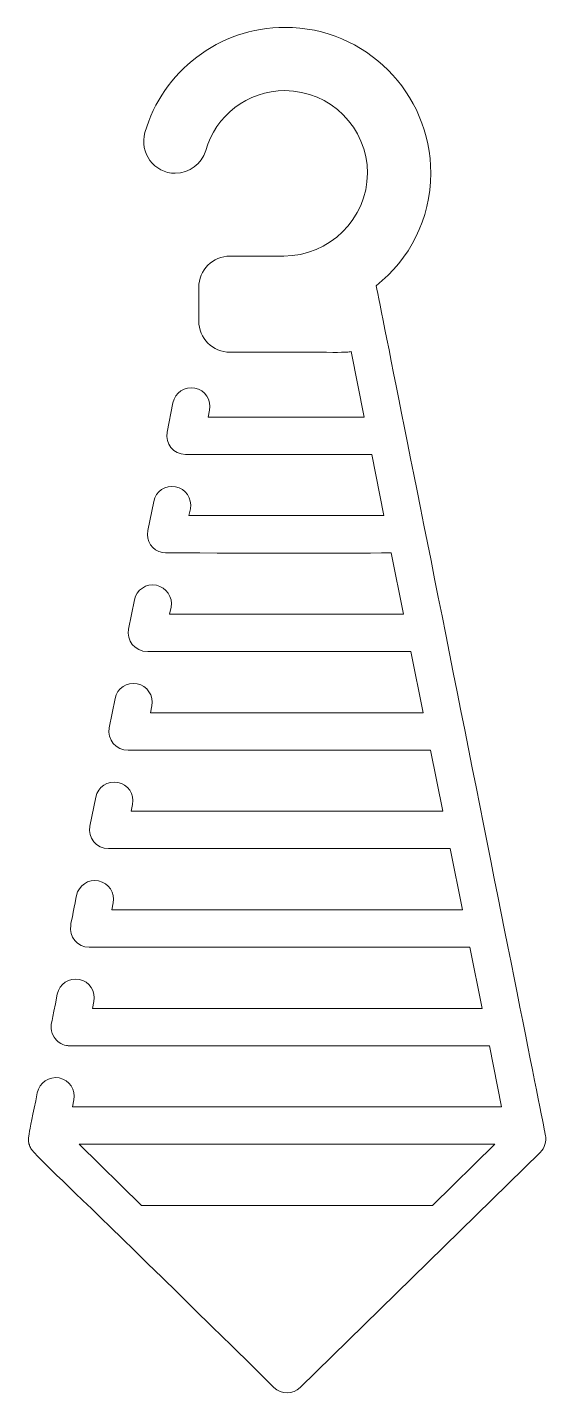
# Model space of a CAD drawing. Header units: inches. Extents: x 41.3 to 47.1, y -15.1 to 0.1.
import ezdxf

# ---------------------------------------------------------------- set-up
doc = ezdxf.new("R2010")
doc.units = ezdxf.units.IN
doc.header["$MEASUREMENT"] = 0
doc.layers.add('Слой 1', color=7, linetype='Continuous', lineweight=0)

msp = doc.modelspace()

# ---------------------------------------------------------------- linework, layer by layer
at = {"layer": 'Слой 1', "color": 1, "lineweight": 9, "true_color": 0xff0000}
for points, knots in [([(47.042, -12.236), (47.023, -12.136), (45.291, -3.449), (45.156, -2.773), (45.526, -2.482), (45.764, -2.033), (45.764, -1.521), (45.764, -0.623), (45.036, 0.104), (44.139, 0.104), (43.399, 0.104), (42.774, -0.39), (42.578, -1.067), (42.512, -1.294), (42.68, -1.521), (42.916, -1.521), (43.073, -1.521), (43.211, -1.418), (43.255, -1.267), (43.365, -0.883), (43.72, -0.601), (44.139, -0.601), (44.646, -0.601), (45.058, -1.014), (45.058, -1.521), (45.058, -2.028), (44.632, -2.443), (44.125, -2.443), (44.125, -2.443), (43.527, -2.443), (43.527, -2.443), (43.334, -2.443), (43.177, -2.6), (43.177, -2.793), (43.177, -2.793), (43.177, -3.165), (43.177, -3.165), (43.177, -3.358), (43.334, -3.515), (43.527, -3.515), (44.849, -3.512), (44.807, -3.522), (44.877, -3.506), (44.877, -3.506), (45.023, -4.236), (45.023, -4.236), (45.023, -4.236), (43.283, -4.236), (43.283, -4.236), (43.283, -4.236), (43.298, -4.159), (43.298, -4.159), (43.321, -4.046), (43.248, -3.936), (43.135, -3.914), (43.022, -3.891), (42.912, -3.965), (42.89, -4.078), (42.89, -4.078), (42.825, -4.404), (42.825, -4.404), (42.799, -4.532), (42.897, -4.653), (43.029, -4.653), (43.086, -4.653), (45.103, -4.653), (45.106, -4.653), (45.106, -4.653), (45.241, -5.334), (45.241, -5.334), (45.241, -5.334), (43.068, -5.334), (43.068, -5.334), (43.068, -5.334), (43.084, -5.257), (43.084, -5.257), (43.106, -5.144), (43.033, -5.034), (42.92, -5.012), (42.807, -4.989), (42.697, -5.062), (42.675, -5.175), (42.675, -5.175), (42.61, -5.501), (42.61, -5.501), (42.587, -5.614), (42.661, -5.724), (42.773, -5.746), (42.812, -5.754), (45.324, -5.75), (45.324, -5.75), (45.324, -5.75), (45.46, -6.431), (45.46, -6.431), (45.46, -6.431), (42.853, -6.431), (42.853, -6.431), (42.853, -6.431), (42.869, -6.354), (42.869, -6.354), (42.891, -6.241), (42.818, -6.132), (42.705, -6.109), (42.592, -6.087), (42.483, -6.16), (42.46, -6.273), (42.46, -6.273), (42.395, -6.599), (42.395, -6.599), (42.371, -6.719), (42.455, -6.848), (42.611, -6.848), (42.611, -6.848), (45.543, -6.848), (45.543, -6.848), (45.543, -6.848), (45.679, -7.529), (45.679, -7.529), (45.679, -7.529), (42.638, -7.529), (42.638, -7.529), (42.638, -7.529), (42.654, -7.452), (42.654, -7.452), (42.676, -7.339), (42.603, -7.229), (42.49, -7.207), (42.377, -7.184), (42.268, -7.258), (42.245, -7.37), (42.245, -7.37), (42.18, -7.697), (42.18, -7.697), (42.154, -7.827), (42.256, -7.95), (42.392, -7.945), (42.408, -7.946), (44.94, -7.946), (45.762, -7.946), (45.762, -7.946), (45.898, -8.627), (45.898, -8.627), (45.898, -8.627), (42.423, -8.627), (42.423, -8.627), (42.423, -8.627), (42.439, -8.55), (42.439, -8.55), (42.461, -8.437), (42.388, -8.327), (42.275, -8.305), (42.162, -8.282), (42.053, -8.355), (42.03, -8.468), (42.03, -8.468), (41.965, -8.794), (41.965, -8.794), (41.94, -8.919), (42.032, -9.043), (42.173, -9.043), (42.173, -9.043), (45.981, -9.043), (45.981, -9.043), (45.981, -9.043), (46.117, -9.724), (46.117, -9.724), (46.117, -9.724), (42.209, -9.724), (42.209, -9.724), (42.209, -9.724), (42.224, -9.647), (42.224, -9.647), (42.246, -9.534), (42.173, -9.425), (42.06, -9.402), (41.947, -9.38), (41.838, -9.453), (41.815, -9.566), (41.801, -9.638), (41.754, -9.875), (41.75, -9.894), (41.726, -10.024), (41.826, -10.141), (41.955, -10.141), (41.969, -10.141), (46.172, -10.141), (46.2, -10.141), (46.2, -10.141), (46.336, -10.822), (46.336, -10.822), (46.336, -10.822), (41.994, -10.822), (41.994, -10.822), (41.994, -10.822), (42.009, -10.745), (42.009, -10.745), (42.032, -10.632), (41.958, -10.522), (41.845, -10.5), (41.733, -10.477), (41.623, -10.551), (41.6, -10.663), (41.537, -10.991), (41.531, -10.992), (41.531, -11.03), (41.533, -11.042), (41.53, -11.088), (41.564, -11.142), (41.594, -11.189), (41.643, -11.225), (41.704, -11.235), (41.739, -11.241), (41.401, -11.238), (46.419, -11.239), (46.419, -11.239), (46.554, -11.92), (46.554, -11.92), (46.554, -11.92), (41.771, -11.92), (41.771, -11.92), (41.771, -11.92), (41.786, -11.842), (41.786, -11.842), (41.809, -11.73), (41.736, -11.62), (41.623, -11.597), (41.51, -11.575), (41.4, -11.648), (41.378, -11.761), (41.274, -12.28), (41.266, -12.272), (41.289, -12.342), (41.327, -12.456), (41.324, -12.388), (44.016, -15.045), (44.097, -15.124), (44.228, -15.124), (44.309, -15.045), (44.309, -15.045), (46.984, -12.426), (46.984, -12.426), (47.034, -12.376), (47.056, -12.305), (47.042, -12.236)], [0, 0, 0, 0, 1, 1, 1, 2, 2, 2, 3, 3, 3, 4, 4, 4, 5, 5, 5, 6, 6, 6, 7, 7, 7, 8, 8, 8, 9, 9, 9, 10, 10, 10, 11, 11, 11, 12, 12, 12, 13, 13, 13, 14, 14, 14, 15, 15, 15, 16, 16, 16, 17, 17, 17, 18, 18, 18, 19, 19, 19, 20, 20, 20, 21, 21, 21, 22, 22, 22, 23, 23, 23, 24, 24, 24, 25, 25, 25, 26, 26, 26, 27, 27, 27, 28, 28, 28, 29, 29, 29, 30, 30, 30, 31, 31, 31, 32, 32, 32, 33, 33, 33, 34, 34, 34, 35, 35, 35, 36, 36, 36, 37, 37, 37, 38, 38, 38, 39, 39, 39, 40, 40, 40, 41, 41, 41, 42, 42, 42, 43, 43, 43, 44, 44, 44, 45, 45, 45, 46, 46, 46, 47, 47, 47, 48, 48, 48, 49, 49, 49, 50, 50, 50, 51, 51, 51, 52, 52, 52, 53, 53, 53, 54, 54, 54, 55, 55, 55, 56, 56, 56, 57, 57, 57, 58, 58, 58, 59, 59, 59, 60, 60, 60, 61, 61, 61, 62, 62, 62, 63, 63, 63, 64, 64, 64, 65, 65, 65, 66, 66, 66, 67, 67, 67, 68, 68, 68, 69, 69, 69, 70, 70, 70, 71, 71, 71, 72, 72, 72, 73, 73, 73, 74, 74, 74, 75, 75, 75, 76, 76, 76, 77, 77, 77, 78, 78, 78, 79, 79, 79, 80, 80, 80, 81, 81, 81, 81]), ([(45.784, -13.017), (45.784, -13.017), (42.541, -13.017), (42.541, -13.017), (42.541, -13.017), (41.846, -12.336), (41.846, -12.336), (41.846, -12.336), (46.48, -12.336), (46.48, -12.336), (46.48, -12.336), (45.784, -13.017), (45.784, -13.017)], [0, 0, 0, 0, 1, 1, 1, 2, 2, 2, 3, 3, 3, 4, 4, 4, 4])]:
    msp.add_open_spline(points, degree=3, knots=knots, dxfattribs=at)

doc.saveas('drawing.dxf')
